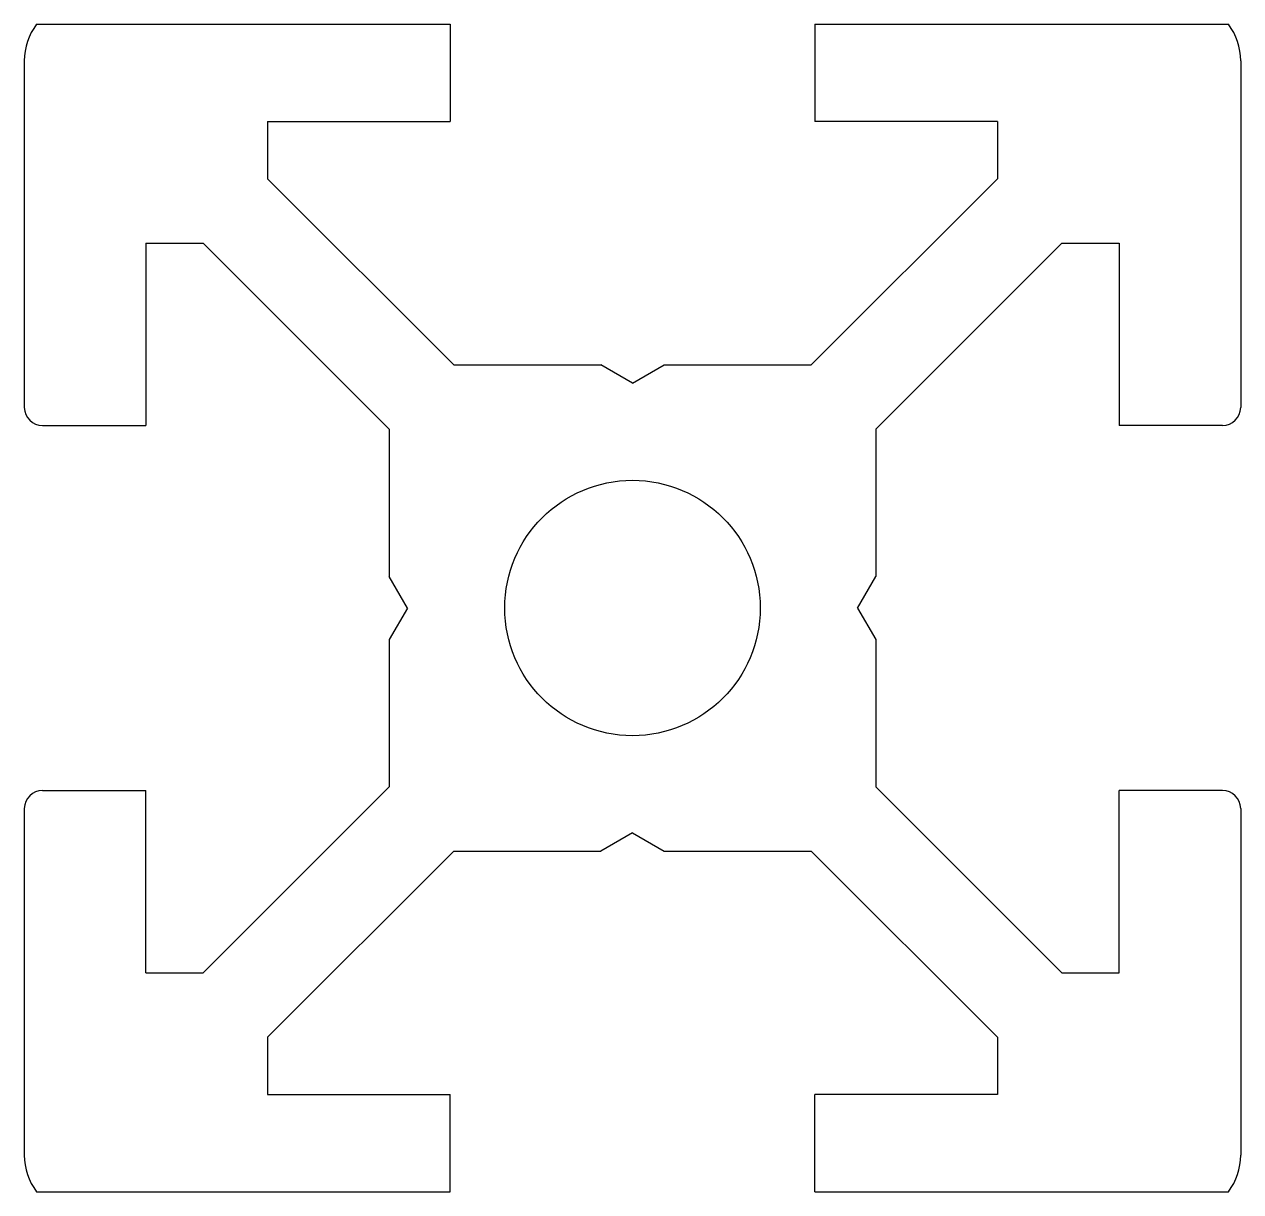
# Model space of a CAD drawing. Extents: x -10 to 10, y -9.6 to 9.6.
import ezdxf

# ---------------------------------------------------------------- set-up
doc = ezdxf.new("R2010")
doc.units = 0
doc.header["$MEASUREMENT"] = 0
doc.layers.get('0').update_dxf_attribs({"linetype": 'CONTINUOUS'})

# ---------------------------------------------------------------- blocks, each defined once
blk = doc.blocks.new('2020')
at = {"color": 7, "linetype": 'Continuous'}
for p, q in [((-9.8, 9.6), (-3, 9.6)), ((-3, 9.6), (-3, 8)), ((3, 9.6), (9.8, 9.6)), ((3, 9.6), (3, 8)), ((-10, 9), (-10, 3.3)), ((10, 9), (10, 3.3)), ((-6, 8), (-3, 8)), ((-6, 8), (-6, 7.061)), ((6, 8), (3, 8)), ((6, 8), (6, 7.061)), ((-6, 7.061), (-2.939, 4)), ((6, 7.061), (2.939, 4)), ((-7.061, 6), (-4, 2.939)), ((7.061, 6), (4, 2.939)), ((-8, 6), (-8, 3)), ((-8, 6), (-7.061, 6)), ((7.061, 6), (8, 6)), ((8, 6), (8, 3)), ((-2.939, 4), (-0.52, 4)), ((0, 3.7), (-0.52, 4)), ((0, 3.7), (0.52, 4)), ((0.52, 4), (2.939, 4)), ((-9.7, 3), (-8, 3)), ((-4, 2.939), (-4, 0.52)), ((4, 2.939), (4, 0.52)), ((9.7, 3), (8, 3)), ((-3.7, 0), (-4, 0.52)), ((3.7, 0), (4, 0.52)), ((-3.7, 0), (-4, -0.52)), ((3.7, 0), (4, -0.52)), ((-4, -0.52), (-4, -2.939)), ((4, -0.52), (4, -2.939)), ((-9.7, -3), (-8, -3)), ((-8, -6), (-8, -3)), ((-7.061, -6), (-4, -2.939)), ((7.061, -6), (4, -2.939)), ((8, -6), (8, -3)), ((9.7, -3), (8, -3)), ((-10, -3.3), (-10, -9)), ((10, -3.3), (10, -9)), ((0, -3.7), (-0.52, -4)), ((0, -3.7), (0.52, -4)), ((-6, -7.061), (-2.939, -4)), ((-2.939, -4), (-0.52, -4)), ((0.52, -4), (2.939, -4)), ((6, -7.061), (2.939, -4)), ((-8, -6), (-7.061, -6)), ((7.061, -6), (8, -6)), ((-6, -7.061), (-6, -8)), ((6, -7.061), (6, -8)), ((-6, -8), (-3, -8)), ((-3, -9.6), (-3, -8)), ((6, -8), (3, -8)), ((3, -9.6), (3, -8)), ((-9.8, -9.6), (-3, -9.6)), ((-6.15, -9.6), (-6.15, -9.6)), ((3, -9.6), (9.8, -9.6))]:
    blk.add_line(p, q, dxfattribs=at)
blk.add_circle((0, 0), 2.1, dxfattribs=at)
for centre, radius, start, end in [((-9, 9), 1, 143.1301, 180), ((9, 9), 1, 0, 36.8699), ((-9.7, 3.3), 0.3, 180, 270), ((9.7, 3.3), 0.3, 270, 0), ((-9.7, -3.3), 0.3, 90, 180), ((9.7, -3.3), 0.3, 0, 90), ((-9, -9), 1, 180, 216.8699), ((9, -9), 1, 323.1301, 360)]:
    blk.add_arc(centre, radius, start, end, dxfattribs=at)

msp = doc.modelspace()

# ---------------------------------------------------------------- block references
at = {"color": 7, "linetype": 'Continuous'}
msp.add_blockref('2020', (0, 0), dxfattribs=at)

doc.saveas('drawing.dxf')
